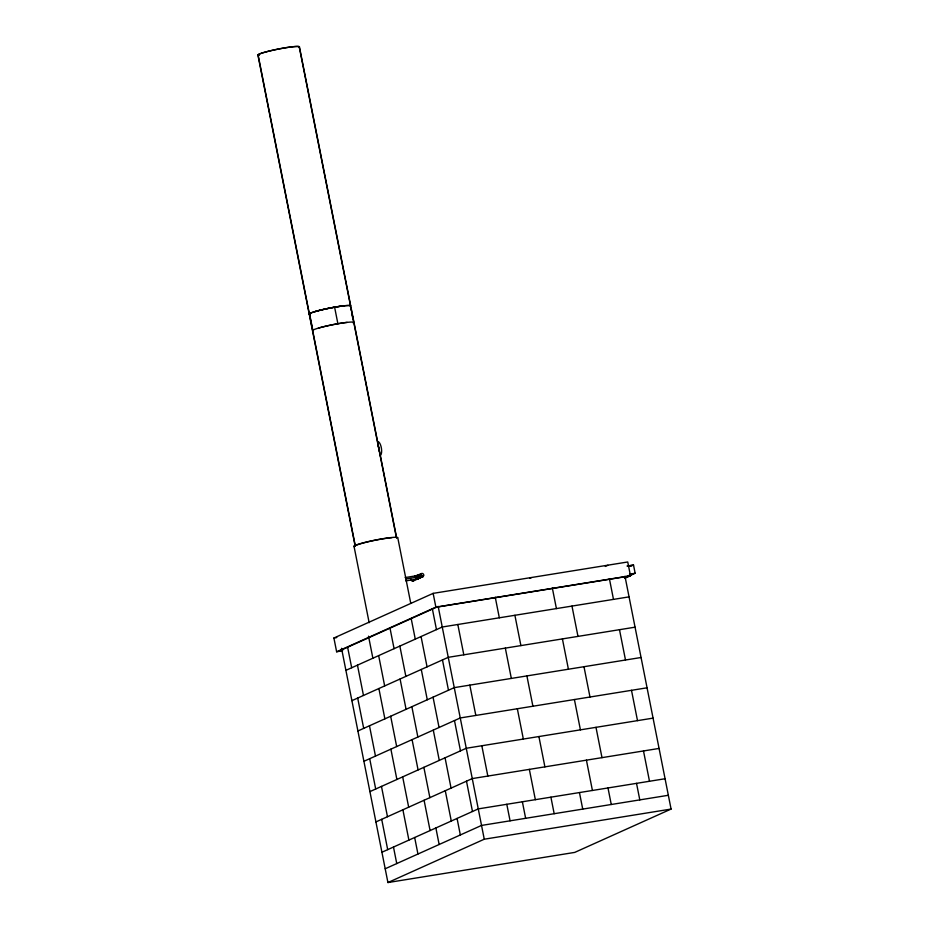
<?xml version="1.0" encoding="UTF-8"?>
<svg xmlns="http://www.w3.org/2000/svg" width="929" height="929" viewBox="0 0 929 929"><rect width="100%" height="100%" fill="white"/><g stroke="black" fill="none" stroke-linecap="round" stroke-linejoin="round"><path stroke-width="1.39" d="M416.378 576.851L417.644 575.388L414.926 576.154L421.882 573.483A1.695 1.568 65.8 0 1 423.763 574.888L422.927 576.665L415.577 579.464L418.294 578.697L416.784 578.082L416.378 576.851L420.616 574.946L421.882 573.483M418.317 578.175L417.527 579.092M416.633 576.05L420.872 574.145M416.459 576.433L420.698 574.528M420.616 574.946L416.413 577.292L406.031 578.964M416.552 577.71L420.791 575.806L422.927 576.665M416.784 578.082L421.023 576.177M417.098 578.384L421.336 576.479M417.469 578.604L423.717 575.748M417.876 578.709L422.463 576.607M412.894 581.124L423.264 576.444M342.72 650.672L336.635 651.786L333.906 638.014L433.146 593.364L627.737 561.975L630.466 575.748L625.171 578.128M336.635 651.786L435.875 607.148L630.466 575.748M338.423 651.368L436.688 607.148L628.689 576.177M529.913 578.279L531.353 577.629M345.902 670.355L442.25 627.005L629.061 596.871M605.302 566.446L607.891 565.273M630.896 566.167L633.508 564.995L635.146 573.263L624.683 577.966M628.225 576.003L633.369 573.692L629.479 574.319M351.905 700.663L448.254 657.326L635.064 627.18M357.909 730.984L454.258 687.634L641.056 657.5M363.913 761.292L460.261 717.954L647.06 687.808M369.916 791.613L466.265 748.263L653.064 718.129M375.92 821.921L472.257 778.583L659.067 748.437M381.924 852.241L478.261 808.892L665.071 778.746M385.198 868.766L481.536 825.428L668.346 795.282M341.535 648.303L387.927 882.55L484.264 839.212L671.075 809.066L624.962 576.201M671.075 809.066L574.726 852.404L387.927 882.55M405.125 577.571L415.507 575.899M405.776 580.88L416.157 579.208M627.017 566.04L633.508 564.995M627.841 566.051L631.732 565.424M629.955 574.099L635.146 573.263M333.906 638.014L336.774 637.549M609.401 578.709L613.488 599.379M619.492 629.699L625.496 660.008M631.499 690.317L637.503 720.637M643.495 750.946L649.499 781.266M636.528 783.356L639.802 799.892M571.974 606.08L577.977 636.388M583.981 666.708L589.985 697.017M595.988 727.337L601.992 757.646M607.996 787.966L611.259 804.491M552.314 587.918L556.413 608.588M562.417 638.908L568.409 669.217M574.412 699.537L580.416 729.846M586.42 760.154L592.423 790.474M579.452 792.565L582.727 809.101M514.898 615.288L520.902 645.597M526.906 675.917L532.909 706.226M538.901 736.546L544.905 766.855M550.909 797.175L554.183 813.711M495.238 597.126L499.326 617.797M505.33 648.117L511.333 678.425M517.337 708.746L523.341 739.054M529.344 769.375L535.348 799.683M522.377 801.773L525.64 818.31M506.804 804.293L510.079 820.818M457.823 624.497L463.815 654.817M469.819 685.126L475.822 715.435M481.826 745.755L487.83 776.063M438.163 606.347L484.264 839.212M433.146 593.364L435.875 607.148M432.38 608.948L436.467 629.607M442.471 659.927L448.475 690.235M454.478 720.556L460.482 750.864M466.486 781.184L472.478 811.493M416.076 575.643L416.738 578.941M421.058 636.551L427.061 666.859M433.053 697.168L439.057 727.488M445.061 757.797L451.064 788.117M457.068 818.426L460.343 834.962M410.734 603.188L397.809 537.937A22.424 2.032 -11.2 0 0 397.6 537.45L395.905 537.264A22.424 2.032 -11.2 0 0 369.428 541.34A22.424 2.032 -11.2 0 0 354.216 546.658M299.417 46.81L396.648 537.856M299.231 46.845L350.523 305.896A20.961 1.904 -11.2 0 0 329.307 308.184A20.961 1.904 -11.2 0 0 309.415 314.083M350.79 307.267L396.462 537.891M350.605 307.313L351.15 310.065M351.685 312.818L353.055 319.715M411.175 618.482L415.275 639.14M421.278 669.461L427.282 699.769M433.286 730.089L439.278 760.398M445.281 790.718L451.285 821.027M334.614 307.209L337.889 323.745M399.853 646.085L405.857 676.393M411.861 706.714L417.864 737.022M423.868 767.331L429.872 797.651M435.875 827.96L439.15 844.496M389.983 628.016L394.082 648.686M400.085 678.994L406.078 709.315M412.081 739.623L418.085 769.932M424.088 800.252L430.092 830.561M378.66 655.619L384.664 685.927M390.668 716.247L396.671 746.556M402.675 776.876L408.679 807.185M414.671 837.505L417.945 854.03M309.612 314.048L312.608 329.203M258.123 55.043L355.354 546.089M257.925 55.078L355.157 546.124M353.995 546.159L369.15 622.685M368.511 636.168L372.877 658.22M378.881 688.528L384.885 718.849M390.888 749.157L396.892 779.477M402.896 809.786L408.899 840.095M357.468 665.152L363.471 695.461M369.475 725.781L375.479 756.09M381.471 786.41L387.474 816.719M393.478 847.039L396.753 863.575M347.597 647.083L351.685 667.754M357.688 698.062L363.692 728.382M369.696 758.691L375.699 789.011M381.703 819.32L387.695 849.64M355.435 546.391A21.158 1.916 -11.2 0 1 355.238 545.927M356.446 545.184A21.158 1.916 -11.2 0 1 366.049 542.269M367.257 541.967A21.158 1.916 -11.2 0 1 391.887 537.659M414.079 580.079A1.695 1.568 65.8 0 1 410.978 579.278M417.133 579.22A1.695 1.568 65.8 0 1 416.32 579.115M415.472 576.572A1.695 1.568 65.8 0 1 416.482 575.91M415.193 576.572A1.695 0.615 80.8 0 1 415.948 576.119A1.695 0.615 80.8 0 1 416.494 578.291A1.695 0.615 80.8 0 1 415.82 579.115M310.1 314.455A21.158 1.916 -11.2 0 1 326.602 308.718A21.158 1.916 -11.2 0 1 350.709 305.85M258.808 55.415A21.158 1.916 -11.2 0 1 278.015 49.121A21.158 1.916 -11.2 0 1 298.883 47.425M258.994 55.368A20.961 1.904 -11.2 0 1 278.015 49.132A20.961 1.904 -11.2 0 1 298.697 47.449M313.224 330.016A20.961 1.904 -11.2 0 1 332.582 324.72A20.961 1.904 -11.2 0 1 352.927 322.096M353.798 322.433A20.961 1.904 -11.2 0 1 353.264 323.037M315.117 311.598A20.763 1.881 -11.2 0 1 343.904 305.85M349.467 305.606A20.763 1.881 -11.2 0 1 350.326 305.931M318.392 328.123A20.763 1.881 -11.2 0 1 347.179 322.386M377.94 441.647A7.049 2.566 80.8 0 1 381.482 448.73A7.049 2.566 80.8 0 1 379.798 455.593M378.068 445.653A7.049 2.566 80.8 0 1 379.032 450.948"/></g></svg>
